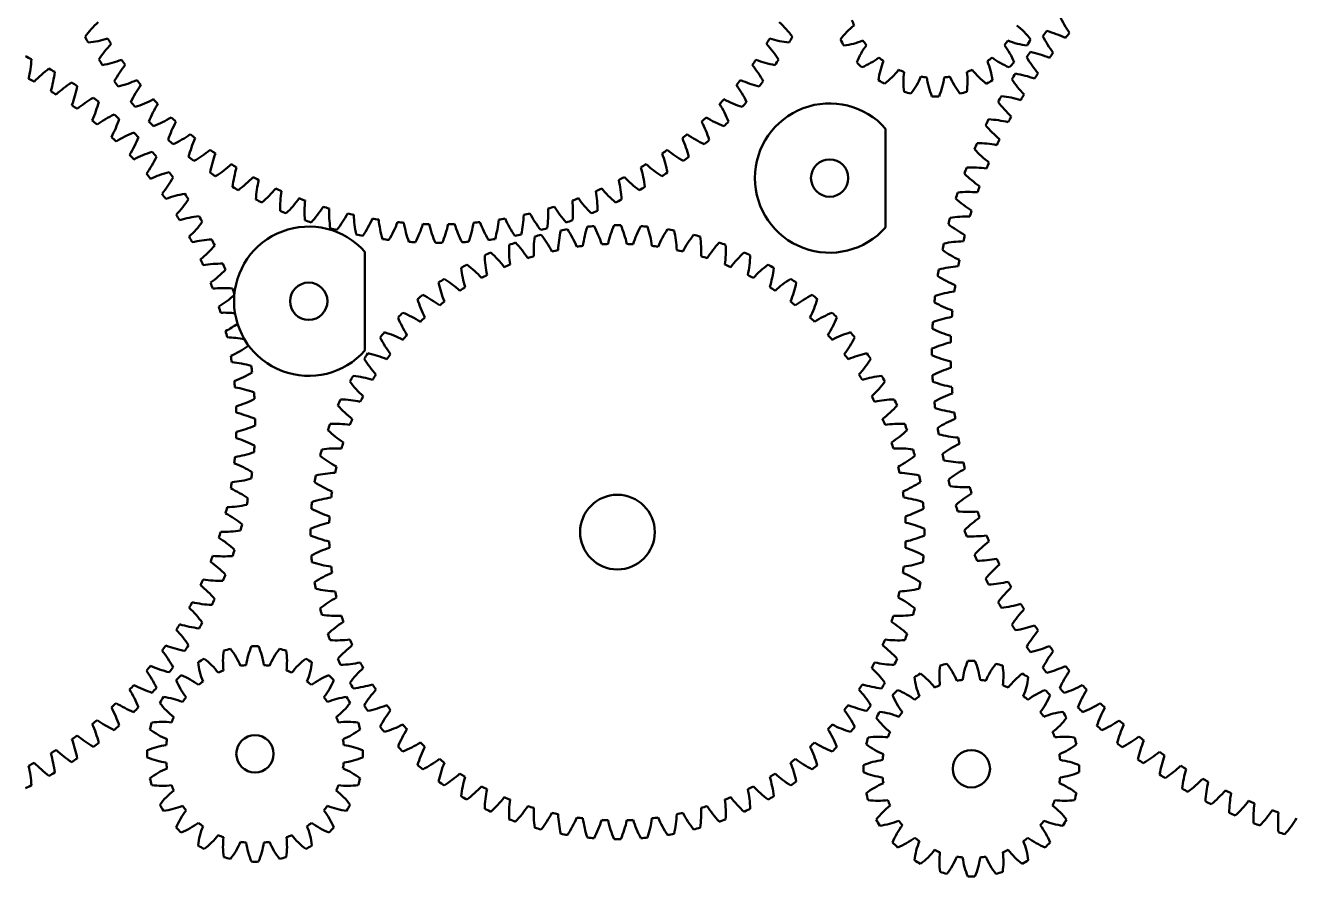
# Model space of a CAD drawing. Header units: inches. Extents: x 0.1 to 23.9, y 0 to 18.
# Drawn here: x 10.94 to 19.45, y 0.08 to 5.79 of the extents above; entities that cross this region are included whole.
import ezdxf

# ---------------------------------------------------------------- set-up
doc = ezdxf.new("R2010")
doc.units = ezdxf.units.IN
doc.header["$MEASUREMENT"] = 0
doc.layers.add('Visible (ANSI)', color=7, linetype='Continuous', lineweight=50)

msp = doc.modelspace()

# ---------------------------------------------------------------- linework, layer by layer
at = {"layer": 'Visible (ANSI)'}
for p, q in [((16.695, 4.4322), (16.695, 5.0936)), ((13.2073, 3.6073), (13.2073, 4.2687))]:
    msp.add_line(p, q, dxfattribs=at)
for centre, radius in [((16.32, 4.7629), 0.125), ((12.8323, 3.938), 0.125), ((14.8993, 2.3917), 0.25), ((12.4724, 0.9067), 0.125), ((17.2691, 0.807), 0.125)]:
    msp.add_circle(centre, radius, dxfattribs=at)
for centre, radius, start, end in [((11.956, 5.2423), 0.7772, 133.3744, 143.14322), ((15.4493, 5.2423), 0.7772, 36.85678, 46.6256), ((17.0287, 6.0316), 0.5972, 200.625, 204.375), ((18.5927, 6.1882), 0.8064, 204.83715, 214.25194), ((13.7027, 7.0503), 2.7222, 209.53125, 210.46875), ((13.7027, 7.0503), 2.7222, 329.53125, 330.46875), ((16.7933, 5.387), 0.5037, 127.77314, 142.85236), ((17.2642, 5.387), 0.5037, 37.14764, 52.22686), ((20.3941, 3.5983), 3.3889, 140.625, 141.375), ((18.4596, 6.0903), 0.8064, 207.83715, 217.25194), ((17.5543, 4.9724), 0.8064, 64.74806, 74.16285), ((20.3941, 3.5983), 3.2639, 139.125, 139.875), ((11.2636, 6.4416), 0.7772, 276.85678, 286.6256), ((12.078, 5.1319), 0.7772, 137.1244, 146.89322), ((13.7027, 7.0503), 2.5972, 211.40625, 212.34375), ((13.7027, 7.0503), 2.5972, 327.65625, 328.59375), ((15.3274, 5.1319), 0.7772, 33.10678, 42.8756), ((16.1418, 6.4416), 0.7772, 253.3744, 263.14322), ((17.0287, 6.0316), 0.7222, 208.125, 211.875), ((16.3527, 6.15), 0.5037, 277.14764, 292.22686), ((16.9681, 5.348), 0.5037, 142.77314, 157.85236), ((17.0287, 6.0316), 0.5972, 215.625, 219.375), ((17.0287, 6.0316), 0.5972, 320.625, 324.375), ((17.0893, 5.348), 0.5037, 22.14764, 37.22686), ((17.7047, 6.15), 0.5037, 247.77314, 262.85236), ((17.0287, 6.0316), 0.7222, 328.125, 331.875), ((9.7512, 3.1275), 2.7222, 63.28125, 64.21875), ((10.1991, 5.6012), 0.7772, 347.1244, 356.89322), ((13.7027, 7.0503), 2.7222, 213.28125, 214.21875), ((11.3086, 6.2834), 0.7772, 280.60678, 290.3756), ((13.7027, 7.0503), 2.5972, 215.15625, 216.09375), ((13.7027, 7.0503), 2.5972, 323.90625, 324.84375), ((16.0967, 6.2834), 0.7772, 249.6244, 259.39322), ((13.7027, 7.0503), 2.7222, 325.78125, 326.71875), ((17.0287, 6.0316), 0.7222, 223.125, 226.875), ((16.3451, 5.971), 0.5037, 292.14764, 307.22686), ((17.1471, 5.3556), 0.5037, 157.77314, 172.85236), ((17.0287, 6.0316), 0.5972, 230.625, 234.375), ((17.0287, 6.0316), 0.5972, 305.625, 309.375), ((16.9103, 5.3556), 0.5037, 7.14764, 22.22686), ((17.7123, 5.971), 0.5037, 232.77314, 247.85236), ((17.0287, 6.0316), 0.7222, 313.125, 316.875), ((20.3941, 3.5983), 3.3889, 143.625, 144.375), ((18.3318, 5.9857), 0.8064, 210.83715, 220.25194), ((17.4863, 4.8219), 0.8064, 67.74806, 77.16285), ((20.3941, 3.5983), 3.2639, 142.125, 142.875), ((11.5592, 4.8742), 0.7772, 126.85678, 136.6256), ((9.7512, 3.1275), 2.7222, 59.53125, 60.46875), ((10.3599, 5.5666), 0.7772, 343.3744, 353.14322), ((12.2069, 5.0298), 0.7772, 140.8744, 150.64322), ((15.1984, 5.0298), 0.7772, 29.35678, 39.1256), ((16.3841, 5.7961), 0.5037, 307.14764, 322.22686), ((17.0287, 6.0316), 0.5972, 245.625, 249.375), ((17.318, 5.4093), 0.5037, 172.77314, 187.85236), ((16.7394, 5.4093), 0.5037, 352.14764, 7.22686), ((17.0287, 6.0316), 0.5972, 290.625, 294.375), ((17.6733, 5.7961), 0.5037, 217.77314, 232.85236), ((20.3941, 3.5983), 3.3889, 146.625, 147.375), ((17.4263, 4.668), 0.8064, 70.74806, 80.16285), ((20.3941, 3.5983), 3.2639, 145.125, 145.875), ((9.7512, 3.1275), 2.5972, 61.40625, 62.34375), ((11.6696, 4.7522), 0.7772, 123.10678, 132.8756), ((9.7512, 3.1275), 2.7222, 55.78125, 56.71875), ((10.5181, 5.5216), 0.7772, 339.6244, 349.39322), ((13.7027, 7.0503), 2.7222, 217.03125, 217.96875), ((11.3639, 6.1284), 0.7772, 284.35678, 294.1256), ((12.3423, 4.9363), 0.7772, 144.6244, 154.39322), ((13.7027, 7.0503), 2.5972, 218.90625, 219.84375), ((13.7027, 7.0503), 2.5972, 320.15625, 321.09375), ((15.0631, 4.9363), 0.7772, 25.60678, 35.3756), ((16.0414, 6.1284), 0.7772, 245.8744, 255.64322), ((13.7027, 7.0503), 2.7222, 322.03125, 322.96875), ((17.0287, 6.0316), 0.7222, 238.125, 241.875), ((16.467, 5.6373), 0.5037, 322.14764, 337.22686), ((17.0287, 6.0316), 0.5972, 260.625, 264.375), ((17.4693, 5.5054), 0.5037, 187.77314, 202.85236), ((16.5882, 5.5054), 0.5037, 337.14764, 352.22686), ((17.0287, 6.0316), 0.5972, 275.625, 279.375), ((17.5904, 5.6373), 0.5037, 202.77314, 217.85236), ((17.0287, 6.0316), 0.7222, 298.125, 301.875), ((18.2097, 5.8745), 0.8064, 213.83715, 223.25194), ((9.7512, 3.1275), 2.5972, 57.65625, 58.59375), ((11.7717, 4.6233), 0.7772, 119.35678, 129.1256), ((9.7512, 3.1275), 2.7222, 52.03125, 52.96875), ((11.4292, 5.9775), 0.7772, 288.10678, 297.8756), ((13.7027, 7.0503), 2.5972, 222.65625, 223.59375), ((13.7027, 7.0503), 2.5972, 316.40625, 317.34375), ((15.9761, 5.9775), 0.7772, 242.1244, 251.89322), ((17.0287, 6.0316), 0.7222, 253.125, 256.875), ((17.0287, 6.0316), 0.7222, 268.125, 271.875), ((17.0287, 6.0316), 0.7222, 283.125, 286.875), ((20.3941, 3.5983), 3.3889, 149.625, 150.375), ((17.3743, 4.5113), 0.8064, 73.74806, 83.16285), ((20.3941, 3.5983), 3.2639, 148.125, 148.875), ((9.7512, 3.1275), 2.5972, 53.90625, 54.84375), ((10.6731, 5.4663), 0.7772, 335.8744, 345.64322), ((13.7027, 7.0503), 2.7222, 220.78125, 221.71875), ((12.4834, 4.8518), 0.7772, 148.3744, 158.14322), ((14.9219, 4.8518), 0.7772, 21.85678, 31.6256), ((13.7027, 7.0503), 2.7222, 318.28125, 319.21875), ((16.32, 4.7629), 0.5, 41.40962, 318.59038), ((18.0936, 5.757), 0.8064, 216.83715, 226.25194), ((9.7512, 3.1275), 2.5972, 50.15625, 51.09375), ((11.8652, 4.4879), 0.7772, 115.60678, 125.3756), ((10.8241, 5.401), 0.7772, 332.1244, 341.89322), ((9.7512, 3.1275), 2.7222, 48.28125, 49.21875), ((13.7027, 7.0503), 2.7222, 224.53125, 225.46875), ((11.5042, 5.8311), 0.7772, 291.85678, 301.6256), ((12.6298, 4.7768), 0.7772, 152.1244, 161.89322), ((13.7027, 7.0503), 2.5972, 226.40625, 227.34375), ((13.7027, 7.0503), 2.5972, 312.65625, 313.59375), ((14.7755, 4.7768), 0.7772, 18.10678, 27.8756), ((15.9011, 5.8311), 0.7772, 238.3744, 248.14322), ((13.7027, 7.0503), 2.7222, 314.53125, 315.46875), ((20.3941, 3.5983), 3.3889, 152.625, 153.375), ((17.9838, 5.6337), 0.8064, 219.83715, 229.25194), ((17.3307, 4.352), 0.8064, 76.74806, 86.16285), ((20.3941, 3.5983), 3.2639, 151.125, 151.875), ((9.7512, 3.1275), 2.5972, 46.40625, 47.34375), ((11.9497, 4.3468), 0.7772, 111.85678, 121.6256), ((10.9705, 5.326), 0.7772, 328.3744, 338.14322), ((9.7512, 3.1275), 2.7222, 44.53125, 45.46875), ((11.5887, 5.6899), 0.7772, 295.60678, 305.3756), ((12.7808, 4.7115), 0.7772, 155.8744, 165.64322), ((13.7027, 7.0503), 2.5972, 230.15625, 231.09375), ((13.7027, 7.0503), 2.5972, 308.90625, 309.84375), ((14.6245, 4.7115), 0.7772, 14.35678, 24.1256), ((15.8167, 5.6899), 0.7772, 234.6244, 244.39322), ((20.3941, 3.5983), 3.2639, 154.125, 154.875), ((12.0247, 4.2004), 0.7772, 108.10678, 117.8756), ((9.7512, 3.1275), 2.7222, 40.78125, 41.71875), ((13.7027, 7.0503), 2.7222, 228.28125, 229.21875), ((11.6822, 5.5545), 0.7772, 299.35678, 309.1256), ((13.7027, 7.0503), 2.5972, 233.90625, 234.84375), ((13.7027, 7.0503), 2.5972, 305.15625, 306.09375), ((15.7232, 5.5545), 0.7772, 230.8744, 240.64322), ((13.7027, 7.0503), 2.7222, 310.78125, 311.71875), ((20.3941, 3.5983), 3.3889, 155.625, 156.375), ((17.8806, 5.5047), 0.8064, 222.83715, 232.25194), ((17.2955, 4.1906), 0.8064, 79.74806, 89.16285), ((9.7512, 3.1275), 2.5972, 42.65625, 43.59375), ((11.1116, 5.2415), 0.7772, 324.6244, 334.39322), ((13.7027, 7.0503), 2.7222, 232.03125, 232.96875), ((12.9358, 4.6562), 0.7772, 159.6244, 169.39322), ((11.7843, 5.4256), 0.7772, 303.10678, 312.8756), ((13.7027, 7.0503), 2.5972, 237.65625, 238.59375), ((13.7027, 7.0503), 2.5972, 301.40625, 302.34375), ((15.621, 5.4256), 0.7772, 227.1244, 236.89322), ((14.4696, 4.6562), 0.7772, 10.60678, 20.3756), ((13.7027, 7.0503), 2.7222, 307.03125, 307.96875), ((20.3941, 3.5983), 3.2639, 157.125, 157.875), ((9.7512, 3.1275), 2.5972, 38.90625, 39.84375), ((12.09, 4.0494), 0.7772, 104.35678, 114.1256), ((11.247, 5.148), 0.7772, 320.8744, 330.64322), ((9.7512, 3.1275), 2.7222, 37.03125, 37.96875), ((13.7027, 7.0503), 2.7222, 235.78125, 236.71875), ((13.094, 4.6112), 0.7772, 163.3744, 173.14322), ((11.8947, 5.3036), 0.7772, 306.85678, 316.6256), ((13.7027, 7.0503), 2.5972, 241.40625, 242.34375), ((13.7027, 7.0503), 2.5972, 297.65625, 298.59375), ((15.5106, 5.3036), 0.7772, 223.3744, 233.14322), ((14.3114, 4.6112), 0.7772, 6.85678, 16.6256), ((13.7027, 7.0503), 2.7222, 303.28125, 304.21875), ((20.3941, 3.5983), 3.3889, 158.625, 159.375), ((17.7842, 5.3706), 0.8064, 225.83715, 235.25194), ((17.2687, 4.0276), 0.8064, 82.74806, 92.16285), ((13.7027, 7.0503), 2.7222, 239.53125, 240.46875), ((13.2548, 4.5766), 0.7772, 167.1244, 176.89322), ((12.0128, 5.1891), 0.7772, 310.60678, 320.3756), ((13.7027, 7.0503), 2.5972, 245.15625, 246.09375), ((13.7027, 7.0503), 2.5972, 293.90625, 294.84375), ((15.3925, 5.1891), 0.7772, 219.6244, 229.39322), ((14.1505, 4.5766), 0.7772, 3.10678, 12.8756), ((13.7027, 7.0503), 2.7222, 299.53125, 300.46875), ((20.3941, 3.5983), 3.2639, 160.125, 160.875), ((9.7512, 3.1275), 2.5972, 35.15625, 36.09375), ((12.1453, 3.8944), 0.7772, 100.60678, 110.3756), ((11.3759, 5.0459), 0.7772, 317.1244, 326.89322), ((9.7512, 3.1275), 2.7222, 33.28125, 34.21875), ((13.7027, 7.0503), 2.7222, 243.28125, 244.21875), ((13.4176, 4.5526), 0.7772, 170.8744, 180.64322), ((12.1382, 5.0826), 0.7772, 314.35678, 324.1256), ((13.7027, 7.0503), 2.5972, 248.90625, 249.84375), ((13.5815, 4.5393), 0.7772, 174.6244, 184.39322), ((13.7027, 7.0503), 2.5972, 290.15625, 291.09375), ((13.8238, 4.5393), 0.7772, 355.60678, 5.3756), ((15.2672, 5.0826), 0.7772, 215.8744, 225.64322), ((13.9878, 4.5526), 0.7772, 359.35678, 9.1256), ((13.7027, 7.0503), 2.7222, 295.78125, 296.71875), ((20.3941, 3.5983), 3.3889, 161.625, 162.375), ((17.6951, 5.2316), 0.8064, 228.83715, 238.25194), ((17.2505, 3.8635), 0.8064, 85.74806, 95.16285), ((9.7512, 3.1275), 2.5972, 31.40625, 32.34375), ((13.7027, 7.0503), 2.7222, 247.03125, 247.96875), ((12.2702, 4.9844), 0.7772, 318.10678, 327.8756), ((13.7027, 7.0503), 2.5972, 252.65625, 253.59375), ((13.746, 4.5368), 0.7772, 178.3744, 188.14322), ((12.4084, 4.8952), 0.7772, 321.85678, 331.6256), ((13.7027, 7.0503), 2.5972, 256.40625, 257.34375), ((13.9103, 4.545), 0.7772, 182.1244, 191.89322), ((13.495, 4.545), 0.7772, 348.10678, 357.8756), ((13.7027, 7.0503), 2.5972, 282.65625, 283.59375), ((14.997, 4.8952), 0.7772, 208.3744, 218.14322), ((13.6593, 4.5368), 0.7772, 351.85678, 1.6256), ((13.7027, 7.0503), 2.5972, 286.40625, 287.34375), ((15.1351, 4.9844), 0.7772, 212.1244, 221.89322), ((13.7027, 7.0503), 2.7222, 292.03125, 292.96875), ((20.3941, 3.5983), 3.2639, 163.125, 163.875), ((12.1903, 3.7362), 0.7772, 96.85678, 106.6256), ((11.4979, 4.9355), 0.7772, 313.3744, 323.14322), ((9.7512, 3.1275), 2.7222, 29.53125, 30.46875), ((12.8323, 3.938), 0.5, 41.40962, 318.59038), ((13.7027, 7.0503), 2.7222, 250.78125, 251.71875), ((13.7027, 7.0503), 2.7222, 254.53125, 255.46875), ((12.5521, 4.8151), 0.7772, 325.60678, 335.3756), ((13.7027, 7.0503), 2.5972, 260.15625, 261.09375), ((14.0737, 4.5639), 0.7772, 185.8744, 195.64322), ((12.7007, 4.7447), 0.7772, 329.35678, 339.1256), ((13.7027, 7.0503), 2.5972, 263.90625, 264.84375), ((14.2355, 4.5935), 0.7772, 189.6244, 199.39322), ((12.8537, 4.6841), 0.7772, 333.10678, 342.8756), ((13.7027, 7.0503), 2.5972, 267.65625, 268.59375), ((14.3951, 4.6336), 0.7772, 193.3744, 203.14322), ((13.0103, 4.6336), 0.7772, 336.85678, 346.6256), ((13.7027, 7.0503), 2.5972, 271.40625, 272.34375), ((14.5516, 4.6841), 0.7772, 197.1244, 206.89322), ((13.1698, 4.5935), 0.7772, 340.60678, 350.3756), ((13.7027, 7.0503), 2.5972, 275.15625, 276.09375), ((14.7046, 4.7447), 0.7772, 200.8744, 210.64322), ((13.3316, 4.5639), 0.7772, 344.35678, 354.1256), ((13.7027, 7.0503), 2.5972, 278.90625, 279.84375), ((14.8532, 4.8151), 0.7772, 204.6244, 214.39322), ((13.7027, 7.0503), 2.7222, 284.53125, 285.46875), ((13.7027, 7.0503), 2.7222, 288.28125, 289.21875), ((15.3945, 4.2095), 0.733, 161.88942, 172.24831), ((14.8993, 2.3917), 2.0556, 94.375, 95.625), ((14.096, 4.0959), 0.733, 17.75169, 28.11058), ((15.551, 4.1595), 0.733, 156.88942, 167.24831), ((14.8993, 2.3917), 2.0556, 89.375, 90.625), ((14.2475, 4.1595), 0.733, 12.75169, 23.11058), ((15.7026, 4.0959), 0.733, 151.88942, 162.24831), ((14.8993, 2.3917), 2.0556, 84.375, 85.625), ((14.4041, 4.2095), 0.733, 7.75169, 18.11058), ((20.3941, 3.5983), 3.3889, 164.625, 165.375), ((17.6133, 5.0881), 0.8064, 231.83715, 241.25194), ((17.241, 3.6986), 0.8064, 88.74806, 98.16285), ((9.7512, 3.1275), 2.5972, 27.65625, 28.59375), ((12.2249, 3.5754), 0.7772, 93.10678, 102.8756), ((9.7512, 3.1275), 2.7222, 25.78125, 26.71875), ((13.7027, 7.0503), 2.7222, 258.28125, 259.21875), ((13.7027, 7.0503), 2.7222, 262.03125, 262.96875), ((13.7027, 7.0503), 2.7222, 277.03125, 277.96875), ((13.7027, 7.0503), 2.7222, 280.78125, 281.71875), ((15.0713, 4.2679), 0.733, 171.88942, 182.24831), ((14.8993, 2.3917), 2.0556, 104.375, 105.625), ((13.8122, 3.9305), 0.733, 27.75169, 38.11058), ((15.2341, 4.2458), 0.733, 166.88942, 177.24831), ((14.8993, 2.3917), 2.0556, 99.375, 100.625), ((13.9505, 4.0194), 0.733, 22.75169, 33.11058), ((15.8481, 4.0194), 0.733, 146.88942, 157.24831), ((14.8993, 2.3917), 2.0556, 79.375, 80.625), ((14.5644, 4.2458), 0.733, 2.75169, 13.11058), ((15.9863, 3.9305), 0.733, 141.88942, 152.24831), ((14.8993, 2.3917), 2.0556, 74.375, 75.625), ((14.7273, 4.2679), 0.733, 357.75169, 8.11058), ((20.3941, 3.5983), 3.2639, 166.125, 166.875), ((11.6124, 4.8174), 0.7772, 309.6244, 319.39322), ((13.7027, 7.0503), 2.7222, 265.78125, 266.71875), ((13.7027, 7.0503), 2.7222, 269.53125, 270.46875), ((13.7027, 7.0503), 2.7222, 273.28125, 274.21875), ((14.8993, 2.3917), 2.0556, 114.375, 115.625), ((13.5615, 3.7184), 0.733, 37.75169, 48.11058), ((14.9071, 4.2758), 0.733, 176.88942, 187.24831), ((14.8993, 2.3917), 2.0556, 109.375, 110.625), ((13.6823, 3.8299), 0.733, 32.75169, 43.11058), ((14.8993, 2.3917), 1.9306, 101.875, 103.125), ((14.8993, 2.3917), 1.9306, 96.875, 98.125), ((14.8993, 2.3917), 1.9306, 91.875, 93.125), ((14.8993, 2.3917), 1.9306, 86.875, 88.125), ((14.8993, 2.3917), 1.9306, 81.875, 83.125), ((14.8993, 2.3917), 1.9306, 76.875, 78.125), ((16.1163, 3.8299), 0.733, 136.88942, 147.24831), ((14.8993, 2.3917), 2.0556, 69.375, 70.625), ((14.8915, 4.2758), 0.733, 352.75169, 3.11058), ((16.237, 3.7184), 0.733, 131.88942, 142.24831), ((14.8993, 2.3917), 2.0556, 64.375, 65.625), ((20.3941, 3.5983), 3.3889, 167.625, 168.375), ((17.5391, 4.9405), 0.8064, 234.83715, 244.25194), ((17.24, 3.5334), 0.8064, 91.74806, 101.16285), ((9.7512, 3.1275), 2.5972, 23.90625, 24.84375), ((12.2489, 3.4127), 0.7772, 89.35678, 99.1256), ((9.7512, 3.1275), 2.7222, 22.03125, 22.96875), ((14.8993, 2.3917), 2.0556, 119.375, 120.625), ((13.451, 3.5968), 0.733, 42.75169, 53.11058), ((14.7429, 4.2693), 0.733, 181.88942, 192.24831), ((14.8993, 2.3917), 1.9306, 111.875, 113.125), ((14.8993, 2.3917), 1.9306, 106.875, 108.125), ((14.8993, 2.3917), 1.9306, 71.875, 73.125), ((14.8993, 2.3917), 1.9306, 66.875, 68.125), ((15.0557, 4.2693), 0.733, 347.75169, 358.11058), ((16.3476, 3.5968), 0.733, 126.88942, 137.24831), ((14.8993, 2.3917), 2.0556, 59.375, 60.625), ((17.2478, 3.3685), 0.8064, 94.74806, 104.16285), ((20.3941, 3.5983), 3.2639, 169.125, 169.875), ((11.7189, 4.6921), 0.7772, 305.8744, 315.64322), ((14.8993, 2.3917), 2.0556, 124.375, 125.625), ((13.3515, 3.466), 0.733, 47.75169, 58.11058), ((14.5798, 4.2485), 0.733, 186.88942, 197.24831), ((14.8993, 2.3917), 1.9306, 116.875, 118.125), ((14.8993, 2.3917), 1.9306, 61.875, 63.125), ((15.2187, 4.2485), 0.733, 342.75169, 353.11058), ((16.4471, 3.466), 0.733, 121.88942, 132.24831), ((14.8993, 2.3917), 2.0556, 54.375, 55.625), ((20.3941, 3.5983), 3.3889, 170.625, 171.375), ((17.4728, 4.7892), 0.8064, 237.83715, 247.25194), ((9.7512, 3.1275), 2.5972, 20.15625, 21.09375), ((12.2622, 3.2487), 0.7772, 85.60678, 95.3756), ((9.7512, 3.1275), 2.7222, 18.38087, 19.21875), ((14.4192, 4.2136), 0.733, 191.88942, 202.24831), ((14.8993, 2.3917), 1.9306, 121.875, 123.125), ((14.8993, 2.3917), 1.9306, 56.875, 58.125), ((15.3793, 4.2136), 0.733, 337.75169, 348.11058), ((17.2641, 3.2041), 0.8064, 97.74806, 107.16285), ((20.3941, 3.5983), 3.2639, 172.125, 172.875), ((11.8171, 4.56), 0.7772, 302.1244, 311.68972), ((14.8993, 2.3917), 2.0556, 129.375, 130.625), ((14.2623, 4.1648), 0.733, 196.88942, 207.24831), ((13.2637, 3.327), 0.733, 52.75169, 63.11058), ((14.8993, 2.3917), 1.9306, 126.875, 128.125), ((14.8993, 2.3917), 1.9306, 51.875, 53.125), ((16.5348, 3.327), 0.733, 116.88942, 127.24831), ((15.5363, 4.1648), 0.733, 332.75169, 343.11058), ((14.8993, 2.3917), 2.0556, 49.375, 50.625), ((20.3941, 3.5983), 3.3889, 173.625, 174.375), ((17.4145, 4.6347), 0.8064, 240.83715, 250.25194), ((9.7512, 3.1275), 2.5972, 16.40625, 17.34375), ((12.2647, 3.0842), 0.7772, 84.53893, 91.6256), ((14.8993, 2.3917), 2.0556, 134.375, 135.625), ((13.1885, 3.1809), 0.733, 57.75169, 68.11058), ((16.6101, 3.1809), 0.733, 111.88942, 122.24831), ((14.8993, 2.3917), 2.0556, 44.375, 45.625), ((17.289, 3.0408), 0.8064, 100.74806, 110.16285), ((20.3941, 3.5983), 3.2639, 175.125, 175.875), ((11.9063, 4.4218), 0.7772, 298.3744, 305.29885), ((14.1101, 4.1025), 0.733, 201.88942, 212.24831), ((14.8993, 2.3917), 1.9306, 131.875, 133.125), ((14.8993, 2.3917), 1.9306, 46.875, 48.125), ((15.6884, 4.1025), 0.733, 327.75169, 338.11058), ((20.3941, 3.5983), 3.3889, 176.625, 177.375), ((17.3643, 4.4774), 0.8064, 243.83715, 253.25194), ((9.7512, 3.1275), 2.5972, 12.65625, 13.59375), ((12.2565, 2.9199), 0.7772, 79.21849, 87.8756), ((14.8993, 2.3917), 2.0556, 139.375, 140.625), ((13.964, 4.0273), 0.733, 206.88942, 217.24831), ((13.1262, 3.0287), 0.733, 62.75169, 73.11058), ((14.8993, 2.3917), 1.9306, 136.875, 138.125), ((14.8993, 2.3917), 1.9306, 41.875, 43.125), ((16.6724, 3.0287), 0.733, 106.88942, 117.24831), ((15.8345, 4.0273), 0.733, 322.75169, 333.11058), ((14.8993, 2.3917), 2.0556, 39.375, 40.625), ((17.3225, 2.8791), 0.8064, 103.74806, 113.16285), ((20.3941, 3.5983), 3.2639, 178.125, 178.875), ((11.9864, 4.2781), 0.7772, 294.6244, 304.39322), ((9.7512, 3.1275), 2.7222, 10.78125, 11.09402), ((14.8993, 2.3917), 2.0556, 144.375, 145.625), ((13.0774, 2.8718), 0.733, 67.75169, 78.11058), ((14.8993, 2.3917), 1.9306, 141.875, 143.125), ((14.8993, 2.3917), 1.9306, 36.875, 38.125), ((16.7211, 2.8718), 0.733, 101.88942, 112.24831), ((14.8993, 2.3917), 2.0556, 34.375, 35.625), ((20.3941, 3.5983), 3.3889, 179.625, 180.375), ((17.3225, 4.3176), 0.8064, 246.83715, 256.25194), ((9.7512, 3.1275), 2.5972, 8.90625, 9.84375), ((12.2376, 2.7565), 0.7772, 74.35678, 84.1256), ((9.7512, 3.1275), 2.7222, 7.03125, 7.96875), ((13.8251, 3.9395), 0.733, 211.88942, 222.24831), ((15.9735, 3.9395), 0.733, 317.75169, 328.11058), ((17.3643, 2.7193), 0.8064, 106.74806, 116.16285), ((20.3941, 3.5983), 3.2639, 181.125, 181.875), ((12.0568, 4.1295), 0.7772, 290.8744, 300.64322), ((14.8993, 2.3917), 2.0556, 149.375, 150.625), ((13.0425, 2.7112), 0.733, 72.75169, 83.11058), ((14.8993, 2.3917), 1.9306, 146.875, 148.125), ((14.8993, 2.3917), 1.9306, 31.875, 33.125), ((16.7561, 2.7112), 0.733, 96.88942, 107.24831), ((14.8993, 2.3917), 2.0556, 29.375, 30.625), ((20.3941, 3.5983), 3.3889, 182.625, 183.375), ((9.7512, 3.1275), 2.5972, 5.15625, 6.09375), ((12.208, 2.5947), 0.7772, 70.60678, 80.3756), ((9.7512, 3.1275), 2.7222, 3.28125, 4.21875), ((13.6942, 3.84), 0.733, 216.88942, 227.24831), ((16.1043, 3.84), 0.733, 312.75169, 323.11058), ((17.289, 4.1559), 0.8064, 249.83715, 259.25194), ((17.4145, 2.562), 0.8064, 109.74806, 119.16285), ((20.3941, 3.5983), 3.2639, 184.125, 184.875), ((12.1174, 3.9765), 0.7772, 287.1244, 296.89322), ((14.8993, 2.3917), 2.0556, 154.375, 155.625), ((13.5726, 3.7295), 0.733, 221.88942, 232.24831), ((13.0217, 2.5481), 0.733, 77.75169, 88.11058), ((14.8993, 2.3917), 1.9306, 151.875, 153.125), ((14.8993, 2.3917), 1.9306, 26.875, 28.125), ((16.7768, 2.5481), 0.733, 91.88942, 102.24831), ((16.226, 3.7295), 0.733, 307.75169, 318.11058), ((14.8993, 2.3917), 2.0556, 24.375, 25.625), ((20.3941, 3.5983), 3.3889, 185.625, 186.375), ((9.7512, 3.1275), 2.5972, 1.40625, 2.34375), ((12.1679, 2.4351), 0.7772, 66.85678, 76.6256), ((9.7512, 3.1275), 2.7222, 359.53125, 0.46875), ((14.8993, 2.3917), 1.9306, 156.875, 158.125), ((14.8993, 2.3917), 1.9306, 21.875, 23.125), ((17.2641, 3.9926), 0.8064, 252.83715, 262.25194), ((17.4728, 2.4074), 0.8064, 112.74806, 122.16285), ((20.3941, 3.5983), 3.2639, 187.125, 187.875), ((12.1679, 3.8199), 0.7772, 283.3744, 293.14322), ((14.8993, 2.3917), 2.0556, 159.375, 160.625), ((13.4611, 3.6088), 0.733, 226.88942, 237.24831), ((13.0152, 2.3839), 0.733, 82.75169, 93.11058), ((16.7833, 2.3839), 0.733, 86.88942, 97.24831), ((16.3375, 3.6088), 0.733, 302.75169, 313.11058), ((14.8993, 2.3917), 2.0556, 19.375, 20.625), ((20.3941, 3.5983), 3.3889, 188.625, 189.375), ((9.7512, 3.1275), 2.5972, 357.65625, 358.59375), ((12.1174, 2.2786), 0.7772, 63.10678, 72.8756), ((14.8993, 2.3917), 1.9306, 161.875, 163.125), ((14.8993, 2.3917), 1.9306, 16.875, 18.125), ((17.2478, 3.8282), 0.8064, 255.83715, 265.25194), ((17.5391, 2.2562), 0.8064, 115.74806, 125.16285), ((20.3941, 3.5983), 3.2639, 190.125, 190.875), ((9.7512, 3.1275), 2.5972, 353.90625, 354.84375), ((12.208, 3.6604), 0.7772, 279.6244, 289.39322), ((9.7512, 3.1275), 2.7222, 355.78125, 356.71875), ((14.8993, 2.3917), 2.0556, 164.375, 165.625), ((13.3605, 3.4788), 0.733, 231.88942, 242.24831), ((13.0231, 2.2197), 0.733, 87.75169, 98.11058), ((16.7755, 2.2197), 0.733, 81.88942, 92.24831), ((16.4381, 3.4788), 0.733, 297.75169, 308.11058), ((14.8993, 2.3917), 2.0556, 14.375, 15.625), ((20.3941, 3.5983), 3.3889, 191.625, 192.375), ((12.0568, 2.1256), 0.7772, 59.35678, 69.1256), ((14.8993, 2.3917), 1.9306, 166.875, 168.125), ((14.8993, 2.3917), 1.9306, 11.875, 13.125), ((17.24, 3.6633), 0.8064, 258.83715, 268.25194), ((17.6133, 2.1086), 0.8064, 118.74806, 128.16285), ((20.3941, 3.5983), 3.2639, 193.125, 193.875), ((9.7512, 3.1275), 2.5972, 350.15625, 351.09375), ((12.2376, 3.4986), 0.7772, 275.8744, 285.64322), ((9.7512, 3.1275), 2.7222, 352.03125, 352.96875), ((14.8993, 2.3917), 2.0556, 169.375, 170.625), ((13.2716, 3.3405), 0.733, 236.88942, 247.24831), ((13.0452, 2.0569), 0.733, 92.75169, 103.11058), ((16.7533, 2.0569), 0.733, 76.88942, 87.24831), ((16.527, 3.3405), 0.733, 292.75169, 303.11058), ((14.8993, 2.3917), 2.0556, 9.375, 10.625), ((20.3941, 3.5983), 3.3889, 194.625, 195.375), ((11.9864, 1.977), 0.7772, 55.60678, 65.3756), ((14.8993, 2.3917), 1.9306, 171.875, 173.125), ((14.8993, 2.3917), 1.9306, 6.875, 8.125), ((17.241, 3.4981), 0.8064, 261.83715, 271.25194), ((17.6951, 1.9651), 0.8064, 121.74806, 131.16285), ((20.3941, 3.5983), 3.2639, 196.125, 196.875), ((9.7512, 3.1275), 2.5972, 346.40625, 347.34375), ((12.2565, 3.3352), 0.7772, 272.1244, 281.89322), ((9.7512, 3.1275), 2.7222, 348.28125, 349.21875), ((14.8993, 2.3917), 2.0556, 174.375, 175.625), ((13.0815, 1.8965), 0.733, 97.75169, 108.11058), ((16.7171, 1.8965), 0.733, 71.88942, 82.24831), ((14.8993, 2.3917), 2.0556, 4.375, 5.625), ((20.3941, 3.5983), 3.3889, 197.625, 198.375), ((11.9063, 1.8332), 0.7772, 51.85678, 61.6256), ((13.1951, 3.195), 0.733, 241.88942, 252.24831), ((14.8993, 2.3917), 1.9306, 176.875, 178.125), ((16.6035, 3.195), 0.733, 287.75169, 298.11058), ((14.8993, 2.3917), 1.9306, 1.875, 3.125), ((17.2505, 3.3332), 0.8064, 264.83715, 274.25194), ((17.7842, 1.8261), 0.8064, 124.74806, 134.16285), ((20.3941, 3.5983), 3.2639, 199.125, 199.875), ((9.7512, 3.1275), 2.5972, 342.65625, 343.59375), ((12.2647, 3.1709), 0.7772, 268.3744, 278.14322), ((9.7512, 3.1275), 2.7222, 344.53125, 345.46875), ((14.8993, 2.3917), 2.0556, 179.375, 180.625), ((13.1315, 1.74), 0.733, 102.75169, 113.11058), ((16.667, 1.74), 0.733, 66.88942, 77.24831), ((14.8993, 2.3917), 2.0556, 359.375, 0.625), ((20.3941, 3.5983), 3.3889, 200.625, 201.375), ((11.8171, 1.6951), 0.7772, 48.10678, 57.8756), ((13.1315, 3.0435), 0.733, 246.88942, 257.24831), ((14.8993, 2.3917), 1.9306, 181.875, 183.125), ((14.8993, 2.3917), 1.9306, 356.875, 358.125), ((16.667, 3.0435), 0.733, 282.75169, 293.11058), ((17.2687, 3.1691), 0.8064, 267.83715, 277.25194), ((17.8806, 1.6919), 0.8064, 127.74806, 137.16285), ((20.3941, 3.5983), 3.2639, 202.125, 202.875), ((9.7512, 3.1275), 2.5972, 338.90625, 339.84375), ((12.2622, 3.0064), 0.7772, 264.6244, 274.39322), ((9.7512, 3.1275), 2.7222, 340.78125, 341.71875), ((13.1951, 1.5884), 0.733, 107.75169, 118.11058), ((14.8993, 2.3917), 2.0556, 184.375, 185.625), ((16.6035, 1.5884), 0.733, 61.88942, 72.24831), ((14.8993, 2.3917), 2.0556, 354.375, 355.625), ((20.3941, 3.5983), 3.3889, 203.625, 204.375), ((11.7189, 1.563), 0.7772, 44.35678, 54.1256), ((13.0815, 2.8869), 0.733, 251.88942, 262.24831), ((14.8993, 2.3917), 1.9306, 186.875, 188.125), ((14.8993, 2.3917), 1.9306, 351.875, 353.125), ((16.7171, 2.8869), 0.733, 277.75169, 288.11058), ((17.2955, 3.0061), 0.8064, 270.83715, 280.25194), ((17.9838, 1.563), 0.8064, 130.74806, 140.16285), ((20.3941, 3.5983), 3.2639, 205.125, 205.875), ((9.7512, 3.1275), 2.5972, 335.15625, 336.09375), ((12.2489, 2.8424), 0.7772, 260.8744, 270.64322), ((9.7512, 3.1275), 2.7222, 337.03125, 337.96875), ((13.2716, 1.4429), 0.733, 112.75169, 123.11058), ((14.8993, 2.3917), 2.0556, 189.375, 190.625), ((16.527, 1.4429), 0.733, 56.88942, 67.24831), ((14.8993, 2.3917), 2.0556, 349.375, 350.625), ((20.3941, 3.5983), 3.3889, 206.625, 207.375), ((17.3307, 2.8447), 0.8064, 273.83715, 283.25194), ((20.3941, 3.5983), 3.2639, 208.125, 208.875), ((11.6124, 1.4377), 0.7772, 40.60678, 50.3756), ((13.0452, 2.7266), 0.733, 256.88942, 267.24831), ((14.8993, 2.3917), 1.9306, 191.875, 193.125), ((14.8993, 2.3917), 1.9306, 346.875, 348.125), ((16.7533, 2.7266), 0.733, 272.75169, 283.11058), ((18.0936, 1.4397), 0.8064, 133.74806, 143.16285), ((9.7512, 3.1275), 2.5972, 331.40625, 332.34375), ((11.4979, 1.3196), 0.7772, 36.85678, 46.6256), ((12.2249, 2.6797), 0.7772, 257.1244, 266.89322), ((9.7512, 3.1275), 2.7222, 333.28125, 334.21875), ((13.3605, 1.3047), 0.733, 117.75169, 128.11058), ((14.8993, 2.3917), 2.0556, 194.375, 195.625), ((16.4381, 1.3047), 0.733, 51.88942, 62.24831), ((14.8993, 2.3917), 2.0556, 344.375, 345.625), ((20.3941, 3.5983), 3.3889, 209.625, 210.375), ((17.3743, 2.6854), 0.8064, 276.83715, 286.25194), ((18.2097, 1.3222), 0.8064, 136.74806, 146.16285), ((20.3941, 3.5983), 3.2639, 211.125, 211.875), ((13.0231, 2.5637), 0.733, 261.88942, 272.24831), ((13.4611, 1.1747), 0.733, 122.75169, 133.11058), ((14.8993, 2.3917), 1.9306, 196.875, 198.125), ((14.8993, 2.3917), 1.9306, 341.875, 343.125), ((16.3375, 1.1747), 0.733, 46.88942, 57.24831), ((16.7755, 2.5637), 0.733, 267.75169, 278.11058), ((9.7512, 3.1275), 2.5972, 327.65625, 328.59375), ((11.3759, 1.2092), 0.7772, 33.10678, 42.8756), ((12.1903, 2.5189), 0.7772, 253.3744, 263.14322), ((9.7512, 3.1275), 2.7222, 329.53125, 330.46875), ((14.8993, 2.3917), 2.0556, 199.375, 200.625), ((14.8993, 2.3917), 2.0556, 339.375, 340.625), ((20.3941, 3.5983), 3.3889, 212.625, 213.375), ((17.4263, 2.5286), 0.8064, 279.83715, 289.25194), ((18.3318, 1.211), 0.8064, 139.74806, 149.16285), ((20.3941, 3.5983), 3.2639, 214.125, 214.875), ((9.7512, 3.1275), 2.5972, 323.90625, 324.84375), ((12.1453, 2.3606), 0.7772, 249.6244, 259.39322), ((9.7512, 3.1275), 2.7222, 325.78125, 326.71875), ((12.913, 1.433), 0.5037, 157.14764, 172.22686), ((12.4724, 0.9067), 0.7222, 88.125, 91.875), ((12.0319, 1.433), 0.5037, 7.77314, 22.85236), ((13.0152, 2.3996), 0.733, 266.88942, 277.24831), ((13.5726, 1.054), 0.733, 127.75169, 138.11058), ((14.8993, 2.3917), 1.9306, 201.875, 203.125), ((14.8993, 2.3917), 1.9306, 336.875, 338.125), ((16.226, 1.054), 0.733, 41.88942, 52.24831), ((16.7833, 2.3996), 0.733, 262.75169, 273.11058), ((20.3941, 3.5983), 3.3889, 215.625, 216.375), ((17.4863, 2.3748), 0.8064, 282.83715, 292.25194), ((20.3941, 3.5983), 3.2639, 217.125, 217.875), ((11.247, 1.107), 0.7772, 29.35678, 39.1256), ((12.4724, 0.9067), 0.7222, 118.125, 121.875), ((11.8278, 1.1422), 0.5037, 37.77314, 52.85236), ((12.7617, 1.529), 0.5037, 172.14764, 187.22686), ((12.4724, 0.9067), 0.7222, 103.125, 106.875), ((11.9107, 1.301), 0.5037, 22.77314, 37.85236), ((13.0341, 1.301), 0.5037, 142.14764, 157.22686), ((12.4724, 0.9067), 0.7222, 73.125, 76.875), ((12.1831, 1.529), 0.5037, 352.77314, 7.85236), ((13.117, 1.1422), 0.5037, 127.14764, 142.22686), ((12.4724, 0.9067), 0.7222, 58.125, 61.875), ((14.8993, 2.3917), 2.0556, 204.375, 205.625), ((14.8993, 2.3917), 2.0556, 334.375, 335.625), ((18.4596, 1.1064), 0.8064, 142.74806, 152.16285), ((9.7512, 3.1275), 2.5972, 320.15625, 321.09375), ((11.1116, 1.0135), 0.7772, 25.60678, 35.3756), ((12.09, 2.2057), 0.7772, 245.8744, 255.64322), ((9.7512, 3.1275), 2.7222, 322.03125, 322.96875), ((12.5908, 1.5827), 0.5037, 187.14764, 202.22686), ((12.4724, 0.9067), 0.5972, 110.625, 114.375), ((12.4724, 0.9067), 0.5972, 95.625, 99.375), ((12.4724, 0.9067), 0.5972, 80.625, 84.375), ((12.4724, 0.9067), 0.5972, 65.625, 69.375), ((12.354, 1.5827), 0.5037, 337.77314, 352.85236), ((13.0217, 2.2353), 0.733, 271.88942, 282.24831), ((13.6942, 0.9434), 0.733, 132.75169, 143.11058), ((14.8993, 2.3917), 1.9306, 206.875, 208.125), ((14.8993, 2.3917), 1.9306, 331.875, 333.125), ((16.1043, 0.9434), 0.733, 36.88942, 47.24831), ((16.7768, 2.2353), 0.733, 257.75169, 268.11058), ((17.5584, 1.4293), 0.5037, 172.14764, 187.22686), ((17.2691, 0.807), 0.7222, 103.125, 106.875), ((16.7074, 1.2013), 0.5037, 22.77314, 37.85236), ((17.7096, 1.3332), 0.5037, 157.14764, 172.22686), ((17.2691, 0.807), 0.7222, 88.125, 91.875), ((16.8286, 1.3332), 0.5037, 7.77314, 22.85236), ((17.8308, 1.2013), 0.5037, 142.14764, 157.22686), ((17.2691, 0.807), 0.7222, 73.125, 76.875), ((16.9798, 1.4293), 0.5037, 352.77314, 7.85236), ((20.3941, 3.5983), 3.3889, 218.625, 219.375), ((17.5543, 2.2243), 0.8064, 285.83715, 295.25194), ((18.5927, 1.0085), 0.8064, 145.74806, 155.16285), ((20.3941, 3.5983), 3.2639, 220.125, 220.875), ((9.7512, 3.1275), 2.5972, 316.40625, 317.34375), ((12.0247, 2.0547), 0.7772, 242.1244, 251.89322), ((12.4724, 0.9067), 0.7222, 133.125, 136.875), ((12.4118, 1.5903), 0.5037, 202.14764, 217.22686), ((11.7888, 0.9673), 0.5037, 52.77314, 67.85236), ((12.4724, 0.9067), 0.5972, 125.625, 129.375), ((12.4724, 0.9067), 0.5972, 50.625, 54.375), ((13.156, 0.9673), 0.5037, 112.14764, 127.22686), ((12.533, 1.5903), 0.5037, 322.77314, 337.85236), ((12.4724, 0.9067), 0.7222, 43.125, 46.875), ((14.8993, 2.3917), 2.0556, 209.375, 210.625), ((13.0425, 2.0723), 0.733, 276.88942, 287.24831), ((14.8993, 2.3917), 1.9306, 211.875, 213.125), ((14.8993, 2.3917), 1.9306, 326.875, 328.125), ((16.7561, 2.0723), 0.733, 252.75169, 263.11058), ((14.8993, 2.3917), 2.0556, 329.375, 330.625), ((17.2691, 0.807), 0.7222, 118.125, 121.875), ((17.3875, 1.483), 0.5037, 187.14764, 202.22686), ((16.6245, 1.0424), 0.5037, 37.77314, 52.85236), ((17.2691, 0.807), 0.5972, 110.625, 114.375), ((17.2691, 0.807), 0.5972, 95.625, 99.375), ((17.2691, 0.807), 0.5972, 80.625, 84.375), ((17.2691, 0.807), 0.5972, 65.625, 69.375), ((17.9137, 1.0424), 0.5037, 127.14764, 142.22686), ((17.2691, 0.807), 0.7222, 58.125, 61.875), ((17.1507, 1.483), 0.5037, 337.77314, 352.85236), ((17.6301, 2.0775), 0.8064, 288.83715, 298.25194), ((20.3941, 3.5983), 3.2639, 223.125, 223.875), ((10.9705, 0.9291), 0.7772, 21.85678, 31.6256), ((9.7512, 3.1275), 2.7222, 318.28125, 319.21875), ((12.4724, 0.9067), 0.7222, 148.125, 151.875), ((11.7964, 0.7883), 0.5037, 67.77314, 82.85236), ((12.4724, 0.9067), 0.5972, 140.625, 144.375), ((12.4724, 0.9067), 0.5972, 35.625, 39.375), ((13.1484, 0.7883), 0.5037, 97.14764, 112.22686), ((12.4724, 0.9067), 0.7222, 28.125, 31.875), ((13.8251, 0.8439), 0.733, 137.75169, 148.11058), ((15.9735, 0.8439), 0.733, 31.88942, 42.24831), ((17.2691, 0.807), 0.7222, 133.125, 136.875), ((17.2085, 1.4906), 0.5037, 202.14764, 217.22686), ((16.5855, 0.8676), 0.5037, 52.77314, 67.85236), ((17.2691, 0.807), 0.5972, 125.625, 129.375), ((17.2691, 0.807), 0.5972, 50.625, 54.375), ((17.9527, 0.8676), 0.5037, 112.14764, 127.22686), ((17.3297, 1.4906), 0.5037, 322.77314, 337.85236), ((17.2691, 0.807), 0.7222, 43.125, 46.875), ((20.3941, 3.5983), 3.3889, 221.625, 222.375), ((18.7307, 0.9178), 0.8064, 148.74806, 158.16285), ((9.7512, 3.1275), 2.5972, 312.65625, 313.59375), ((10.8241, 0.8541), 0.7772, 18.10678, 27.8756), ((11.9497, 1.9083), 0.7772, 238.3744, 248.14322), ((9.7512, 3.1275), 2.7222, 314.53125, 315.46875), ((12.237, 1.5514), 0.5037, 217.14764, 232.22686), ((12.7079, 1.5514), 0.5037, 307.77314, 322.85236), ((14.8993, 2.3917), 2.0556, 214.375, 215.625), ((13.0774, 1.9117), 0.733, 281.88942, 292.24831), ((13.964, 0.7562), 0.733, 142.75169, 153.11058), ((14.8993, 2.3917), 1.9306, 216.875, 218.125), ((14.8993, 2.3917), 1.9306, 321.875, 323.125), ((15.8345, 0.7562), 0.733, 26.88942, 37.24831), ((16.7211, 1.9117), 0.733, 247.75169, 258.11058), ((14.8993, 2.3917), 2.0556, 324.375, 325.625), ((20.3941, 3.5983), 3.3889, 224.625, 225.375), ((17.7135, 1.935), 0.8064, 291.83715, 301.25194), ((18.8733, 0.8344), 0.8064, 151.74806, 161.16285), ((20.3941, 3.5983), 3.2639, 226.125, 226.875), ((9.7512, 3.1275), 2.5972, 308.90625, 309.84375), ((11.8652, 1.7671), 0.7772, 234.6244, 244.39322), ((12.4724, 0.9067), 0.7222, 163.125, 166.875), ((11.8501, 0.6174), 0.5037, 82.77314, 97.85236), ((12.4724, 0.9067), 0.5972, 155.625, 159.375), ((12.4724, 0.9067), 0.5972, 20.625, 24.375), ((13.0947, 0.6174), 0.5037, 82.14764, 97.22686), ((12.4724, 0.9067), 0.7222, 13.125, 16.875), ((17.2691, 0.807), 0.7222, 148.125, 151.875), ((17.0336, 1.4516), 0.5037, 217.14764, 232.22686), ((16.5931, 0.6886), 0.5037, 67.77314, 82.85236), ((17.2691, 0.807), 0.5972, 140.625, 144.375), ((17.2691, 0.807), 0.5972, 35.625, 39.375), ((17.9451, 0.6886), 0.5037, 97.14764, 112.22686), ((17.5046, 1.4516), 0.5037, 307.77314, 322.85236), ((17.2691, 0.807), 0.7222, 28.125, 31.875), ((17.8042, 1.797), 0.8064, 294.83715, 304.25194), ((20.3941, 3.5983), 3.2639, 229.125, 229.875), ((9.7512, 3.1275), 2.5972, 305.15625, 306.09375), ((11.7717, 1.6318), 0.7772, 230.8744, 240.64322), ((10.6731, 0.7888), 0.7772, 14.35678, 24.1256), ((9.7512, 3.1275), 2.7222, 310.78125, 311.71875), ((12.0782, 1.4685), 0.5037, 232.14764, 247.22686), ((12.8667, 1.4685), 0.5037, 292.77314, 307.85236), ((14.8993, 2.3917), 2.0556, 219.375, 220.625), ((13.1262, 1.7547), 0.733, 286.88942, 297.24831), ((14.1101, 0.6809), 0.733, 147.75169, 158.11058), ((14.8993, 2.3917), 1.9306, 221.875, 223.125), ((14.8993, 2.3917), 1.9306, 316.875, 318.125), ((15.6884, 0.6809), 0.733, 21.88942, 32.24831), ((16.6724, 1.7547), 0.733, 242.75169, 253.11058), ((14.8993, 2.3917), 2.0556, 319.375, 320.625), ((17.2691, 0.807), 0.5972, 155.625, 159.375), ((17.2691, 0.807), 0.5972, 20.625, 24.375), ((20.3941, 3.5983), 3.3889, 227.625, 228.375), ((19.02, 0.7586), 0.8064, 154.74806, 164.16285), ((17.9021, 1.6639), 0.8064, 297.83715, 307.25194), ((20.3941, 3.5983), 3.2639, 232.125, 232.875), ((10.5181, 0.7335), 0.7772, 10.60678, 20.3756), ((9.7512, 3.1275), 2.7222, 307.03125, 307.96875), ((11.9462, 0.4662), 0.5037, 97.77314, 112.85236), ((12.4724, 0.9067), 0.5972, 170.625, 174.375), ((12.4724, 0.9067), 0.5972, 5.625, 9.375), ((12.9986, 0.4662), 0.5037, 67.14764, 82.22686), ((14.8993, 2.3917), 2.0556, 224.375, 225.625), ((13.1885, 1.6026), 0.733, 291.88942, 302.24831), ((14.2623, 0.6186), 0.733, 152.75169, 163.11058), ((14.8993, 2.3917), 1.9306, 226.875, 228.125), ((14.8993, 2.3917), 1.9306, 311.875, 313.125), ((15.5363, 0.6186), 0.733, 16.88942, 27.24831), ((16.6101, 1.6026), 0.733, 237.75169, 248.11058), ((14.8993, 2.3917), 2.0556, 314.375, 315.625), ((17.2691, 0.807), 0.7222, 163.125, 166.875), ((16.8748, 1.3687), 0.5037, 232.14764, 247.22686), ((16.6468, 0.5177), 0.5037, 82.77314, 97.85236), ((17.8914, 0.5177), 0.5037, 82.14764, 97.22686), ((17.6634, 1.3687), 0.5037, 292.77314, 307.85236), ((17.2691, 0.807), 0.7222, 13.125, 16.875), ((20.3941, 3.5983), 3.3889, 230.625, 231.375), ((19.1705, 0.6906), 0.8064, 157.74806, 167.16285), ((9.7512, 3.1275), 2.5972, 301.40625, 302.34375), ((10.3599, 0.6884), 0.7772, 6.85678, 16.6256), ((11.6696, 1.5028), 0.7772, 227.1244, 236.89322), ((9.7512, 3.1275), 2.7222, 303.28125, 304.21875), ((12.4724, 0.9067), 0.7222, 178.125, 181.875), ((11.9462, 1.3473), 0.5037, 247.14764, 262.22686), ((12.9986, 1.3473), 0.5037, 277.77314, 292.85236), ((12.4724, 0.9067), 0.7222, 358.125, 1.875), ((13.2637, 1.4565), 0.733, 296.88942, 307.24831), ((14.8993, 2.3917), 1.9306, 231.875, 233.125), ((14.8993, 2.3917), 1.9306, 306.875, 308.125), ((16.5348, 1.4565), 0.733, 232.75169, 243.11058), ((16.7429, 0.3665), 0.5037, 97.77314, 112.85236), ((17.2691, 0.807), 0.5972, 170.625, 174.375), ((17.2691, 0.807), 0.5972, 5.625, 9.375), ((17.7953, 0.3665), 0.5037, 67.14764, 82.22686), ((20.3941, 3.5983), 3.3889, 233.625, 234.375), ((18.0067, 1.5361), 0.8064, 300.83715, 310.25194), ((20.3941, 3.5983), 3.2639, 235.125, 235.875), ((19.3244, 0.6305), 0.8064, 160.74806, 170.16285), ((9.7512, 3.1275), 2.5972, 297.65625, 298.59375), ((10.1991, 0.6539), 0.7772, 3.10678, 12.8756), ((11.5592, 1.3809), 0.7772, 223.3744, 233.14322), ((9.7512, 3.1275), 2.7222, 299.53125, 300.46875), ((12.0782, 0.345), 0.5037, 112.77314, 127.85236), ((12.4724, 0.9067), 0.5972, 185.625, 189.375), ((12.4724, 0.9067), 0.5972, 350.625, 354.375), ((12.8667, 0.345), 0.5037, 52.14764, 67.22686), ((14.8993, 2.3917), 2.0556, 229.375, 230.625), ((14.4192, 0.5699), 0.733, 157.75169, 168.11058), ((13.3515, 1.3175), 0.733, 301.88942, 312.24831), ((14.8993, 2.3917), 1.9306, 236.875, 238.125), ((14.8993, 2.3917), 1.9306, 301.875, 303.125), ((16.4471, 1.3175), 0.733, 227.75169, 238.11058), ((15.3793, 0.5699), 0.733, 11.88942, 22.24831), ((14.8993, 2.3917), 2.0556, 309.375, 310.625), ((17.2691, 0.807), 0.7222, 178.125, 181.875), ((16.7429, 1.2475), 0.5037, 247.14764, 262.22686), ((17.7953, 1.2475), 0.5037, 277.77314, 292.85236), ((17.2691, 0.807), 0.7222, 358.125, 1.875), ((20.3941, 3.5983), 3.3889, 236.625, 237.375), ((18.1179, 1.414), 0.8064, 303.83715, 313.25194), ((20.3941, 3.5983), 3.2639, 238.125, 238.875), ((19.4811, 0.5786), 0.8064, 163.74806, 173.16285), ((9.7512, 3.1275), 2.7222, 295.78125, 296.71875), ((12.4724, 0.9067), 0.7222, 193.125, 196.875), ((11.8501, 1.1961), 0.5037, 262.14764, 277.22686), ((12.4724, 0.9067), 0.5972, 200.625, 204.375), ((12.4724, 0.9067), 0.5972, 335.625, 339.375), ((13.0947, 1.1961), 0.5037, 262.77314, 277.85236), ((12.4724, 0.9067), 0.7222, 343.125, 346.875), ((14.8993, 2.3917), 2.0556, 234.375, 235.625), ((14.5798, 0.535), 0.733, 162.75169, 173.11058), ((13.451, 1.1867), 0.733, 306.88942, 317.24831), ((14.8993, 2.3917), 1.9306, 241.875, 243.125), ((14.8993, 2.3917), 1.9306, 296.875, 298.125), ((16.3476, 1.1867), 0.733, 222.75169, 233.11058), ((15.2187, 0.535), 0.733, 6.88942, 17.24831), ((14.8993, 2.3917), 2.0556, 304.375, 305.625), ((16.8748, 0.2453), 0.5037, 112.77314, 127.85236), ((17.2691, 0.807), 0.5972, 185.625, 189.375), ((17.2691, 0.807), 0.5972, 350.625, 354.375), ((17.6634, 0.2453), 0.5037, 52.14764, 67.22686), ((18.2354, 1.2979), 0.8064, 306.83715, 316.25194), ((20.3941, 3.5983), 3.2639, 241.125, 241.875), ((19.6404, 0.535), 0.8064, 166.74806, 176.16285), ((12.237, 0.2621), 0.5037, 127.77314, 142.85236), ((12.7079, 0.2621), 0.5037, 37.14764, 52.22686), ((14.8993, 2.3917), 2.0556, 239.375, 240.625), ((14.7429, 0.5142), 0.733, 167.75169, 178.11058), ((13.5615, 1.065), 0.733, 311.88942, 322.24831), ((14.8993, 2.3917), 1.9306, 246.875, 248.125), ((14.9071, 0.5077), 0.733, 172.75169, 183.11058), ((14.8993, 2.3917), 1.9306, 291.875, 293.125), ((14.8915, 0.5077), 0.733, 356.88942, 7.24831), ((16.237, 1.065), 0.733, 217.75169, 228.11058), ((15.0557, 0.5142), 0.733, 1.88942, 12.24831), ((14.8993, 2.3917), 2.0556, 299.375, 300.625), ((17.2691, 0.807), 0.7222, 193.125, 196.875), ((16.6468, 1.0963), 0.5037, 262.14764, 277.22686), ((17.2691, 0.807), 0.5972, 200.625, 204.375), ((17.2691, 0.807), 0.5972, 335.625, 339.375), ((17.8914, 1.0963), 0.5037, 262.77314, 277.85236), ((17.2691, 0.807), 0.7222, 343.125, 346.875), ((20.3941, 3.5983), 3.3889, 239.625, 240.375), ((18.3587, 1.1881), 0.8064, 309.83715, 319.25194), ((20.3941, 3.5983), 3.2639, 244.125, 244.875), ((19.8018, 0.4997), 0.8064, 169.74806, 179.16285), ((12.4724, 0.9067), 0.7222, 208.125, 211.875), ((11.7964, 1.0251), 0.5037, 277.14764, 292.22686), ((12.4118, 0.2231), 0.5037, 142.77314, 157.85236), ((12.4724, 0.9067), 0.5972, 215.625, 219.375), ((12.4724, 0.9067), 0.5972, 320.625, 324.375), ((12.533, 0.2231), 0.5037, 22.14764, 37.22686), ((13.1484, 1.0251), 0.5037, 247.77314, 262.85236), ((12.4724, 0.9067), 0.7222, 328.125, 331.875), ((14.8993, 2.3917), 2.0556, 244.375, 245.625), ((13.6823, 0.9535), 0.733, 316.88942, 327.24831), ((14.8993, 2.3917), 1.9306, 251.875, 253.125), ((15.0713, 0.5155), 0.733, 177.75169, 188.11058), ((13.8122, 0.8529), 0.733, 321.88942, 332.24831), ((14.8993, 2.3917), 1.9306, 256.875, 258.125), ((14.8993, 2.3917), 1.9306, 281.875, 283.125), ((15.9863, 0.8529), 0.733, 207.75169, 218.11058), ((14.7273, 0.5155), 0.733, 351.88942, 2.24831), ((14.8993, 2.3917), 1.9306, 286.875, 288.125), ((16.1163, 0.9535), 0.733, 212.75169, 223.11058), ((14.8993, 2.3917), 2.0556, 294.375, 295.625), ((17.0336, 0.1624), 0.5037, 127.77314, 142.85236), ((17.5046, 0.1624), 0.5037, 37.14764, 52.22686), ((20.3941, 3.5983), 3.3889, 242.625, 243.375), ((20.3941, 3.5983), 3.3889, 245.625, 246.375), ((18.4877, 1.0848), 0.8064, 312.83715, 322.25194), ((20.3941, 3.5983), 3.2639, 247.125, 247.875), ((19.9648, 0.473), 0.8064, 172.74806, 182.16285), ((18.6218, 0.9885), 0.8064, 315.83715, 325.25194), ((20.3941, 3.5983), 3.2639, 250.125, 250.875), ((20.1289, 0.4548), 0.8064, 175.74806, 185.16285), ((11.7888, 0.8461), 0.5037, 292.14764, 307.22686), ((12.4724, 0.9067), 0.5972, 230.625, 234.375), ((12.4724, 0.9067), 0.5972, 305.625, 309.375), ((13.156, 0.8461), 0.5037, 232.77314, 247.85236), ((14.8993, 2.3917), 2.0556, 249.375, 250.625), ((15.2341, 0.5377), 0.733, 182.75169, 193.11058), ((13.9505, 0.764), 0.733, 326.88942, 337.24831), ((14.8993, 2.3917), 1.9306, 261.875, 263.125), ((15.3945, 0.5739), 0.733, 187.75169, 198.11058), ((14.096, 0.6875), 0.733, 331.88942, 342.24831), ((14.8993, 2.3917), 1.9306, 266.875, 268.125), ((15.551, 0.624), 0.733, 192.75169, 203.11058), ((14.2475, 0.624), 0.733, 336.88942, 347.24831), ((14.8993, 2.3917), 1.9306, 271.875, 273.125), ((15.7026, 0.6875), 0.733, 197.75169, 208.11058), ((14.4041, 0.5739), 0.733, 341.88942, 352.24831), ((14.8993, 2.3917), 1.9306, 276.875, 278.125), ((15.8481, 0.764), 0.733, 202.75169, 213.11058), ((14.5644, 0.5377), 0.733, 346.88942, 357.24831), ((14.8993, 2.3917), 2.0556, 289.375, 290.625), ((17.2691, 0.807), 0.7222, 208.125, 211.875), ((16.5931, 0.9254), 0.5037, 277.14764, 292.22686), ((17.2085, 0.1234), 0.5037, 142.77314, 157.85236), ((17.2691, 0.807), 0.5972, 215.625, 219.375), ((17.2691, 0.807), 0.5972, 320.625, 324.375), ((17.3297, 0.1234), 0.5037, 22.14764, 37.22686), ((17.9451, 0.9254), 0.5037, 247.77314, 262.85236), ((17.2691, 0.807), 0.7222, 328.125, 331.875), ((20.3941, 3.5983), 3.3889, 248.625, 249.375), ((18.7608, 0.8993), 0.8064, 318.83715, 328.25194), ((12.4724, 0.9067), 0.7222, 223.125, 226.875), ((12.5908, 0.2307), 0.5037, 157.77314, 172.85236), ((11.8278, 0.6713), 0.5037, 307.14764, 322.22686), ((12.4724, 0.9067), 0.5972, 245.625, 249.375), ((12.7617, 0.2844), 0.5037, 172.77314, 187.85236), ((12.1831, 0.2844), 0.5037, 352.14764, 7.22686), ((12.4724, 0.9067), 0.5972, 290.625, 294.375), ((13.117, 0.6713), 0.5037, 217.77314, 232.85236), ((12.354, 0.2307), 0.5037, 7.14764, 22.22686), ((12.4724, 0.9067), 0.7222, 313.125, 316.875), ((14.8993, 2.3917), 2.0556, 254.375, 255.625), ((14.8993, 2.3917), 2.0556, 259.375, 260.625), ((14.8993, 2.3917), 2.0556, 264.375, 265.625), ((14.8993, 2.3917), 2.0556, 274.375, 275.625), ((14.8993, 2.3917), 2.0556, 279.375, 280.625), ((14.8993, 2.3917), 2.0556, 284.375, 285.625), ((16.5855, 0.7464), 0.5037, 292.14764, 307.22686), ((17.2691, 0.807), 0.5972, 230.625, 234.375), ((17.2691, 0.807), 0.5972, 305.625, 309.375), ((17.9527, 0.7464), 0.5037, 232.77314, 247.85236), ((20.3941, 3.5983), 3.3889, 251.625, 252.375), ((12.4724, 0.9067), 0.7222, 238.125, 241.875), ((11.9107, 0.5125), 0.5037, 322.14764, 337.22686), ((12.4724, 0.9067), 0.5972, 260.625, 264.375), ((12.913, 0.3805), 0.5037, 187.77314, 202.85236), ((12.0319, 0.3805), 0.5037, 337.14764, 352.22686), ((12.4724, 0.9067), 0.5972, 275.625, 279.375), ((13.0341, 0.5125), 0.5037, 202.77314, 217.85236), ((12.4724, 0.9067), 0.7222, 298.125, 301.875), ((14.8993, 2.3917), 2.0556, 269.375, 270.625), ((17.2691, 0.807), 0.7222, 223.125, 226.875), ((17.3875, 0.131), 0.5037, 157.77314, 172.85236), ((16.6245, 0.5715), 0.5037, 307.14764, 322.22686), ((17.2691, 0.807), 0.5972, 245.625, 249.375), ((17.2691, 0.807), 0.5972, 290.625, 294.375), ((17.9137, 0.5715), 0.5037, 217.77314, 232.85236), ((17.1507, 0.131), 0.5037, 7.14764, 22.22686), ((17.2691, 0.807), 0.7222, 313.125, 316.875), ((12.4724, 0.9067), 0.7222, 253.125, 256.875), ((12.4724, 0.9067), 0.7222, 268.125, 271.875), ((12.4724, 0.9067), 0.7222, 283.125, 286.875), ((17.2691, 0.807), 0.7222, 238.125, 241.875), ((17.5584, 0.1847), 0.5037, 172.77314, 187.85236), ((16.7074, 0.4127), 0.5037, 322.14764, 337.22686), ((17.2691, 0.807), 0.5972, 260.625, 264.375), ((17.7096, 0.2808), 0.5037, 187.77314, 202.85236), ((16.8286, 0.2808), 0.5037, 337.14764, 352.22686), ((17.2691, 0.807), 0.5972, 275.625, 279.375), ((17.8308, 0.4127), 0.5037, 202.77314, 217.85236), ((16.9798, 0.1847), 0.5037, 352.14764, 7.22686), ((17.2691, 0.807), 0.7222, 298.125, 301.875), ((17.2691, 0.807), 0.7222, 253.125, 256.875), ((17.2691, 0.807), 0.7222, 268.125, 271.875), ((17.2691, 0.807), 0.7222, 283.125, 286.875)]:
    msp.add_arc(centre, radius, start, end, dxfattribs=at)

doc.saveas('drawing.dxf')
